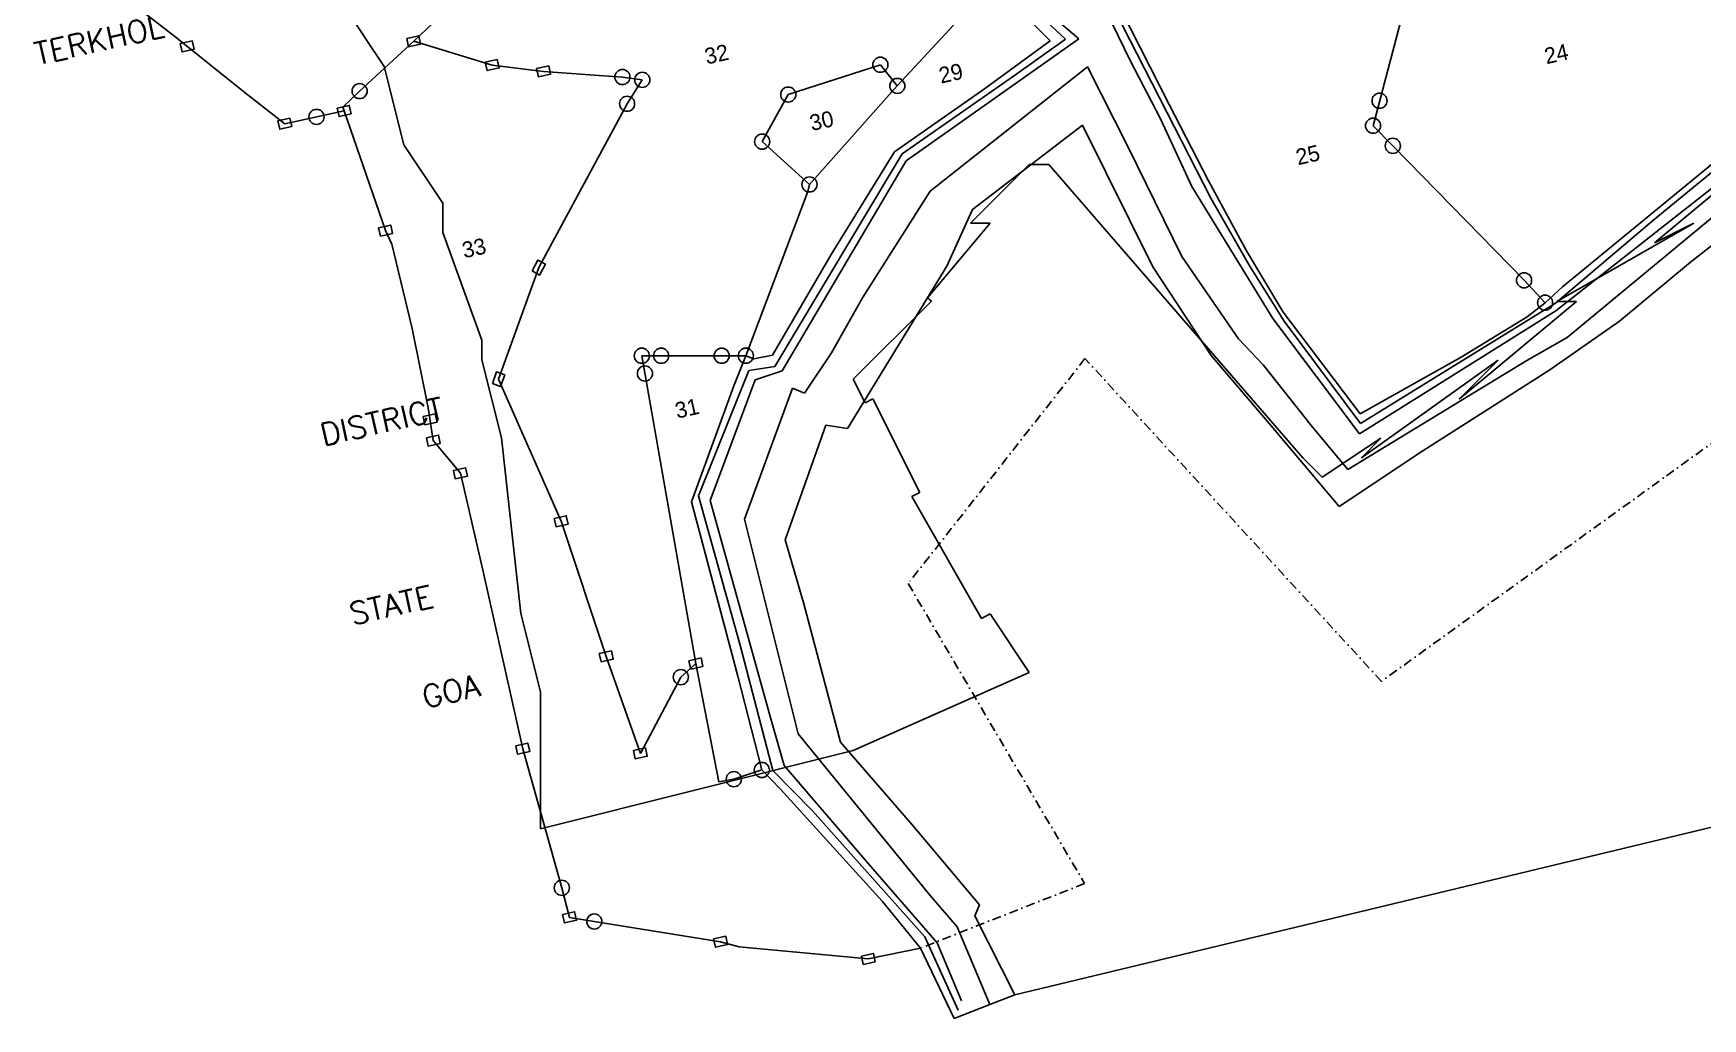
# Model space of a CAD drawing. Header units: metres. Extents: x 359024 to 361366, y 1738785 to 1741373.
# Drawn here: x 359791 to 360728, y 1738785 to 1739338 of the extents above; entities that cross this region are included whole.
import ezdxf

# ---------------------------------------------------------------- set-up
doc = ezdxf.new("R2010")
doc.units = ezdxf.units.M
doc.linetypes.add('DASHDOT', pattern=[1, 0.5, -0.25, 0, -0.25])
for name, color, linetype in [('LINE_WATER', 4, 'Continuous'), ('OFF', 1, 'Continuous'), ('POLY_PARCEL', 6, 'Continuous'), ('POLY_WATER', 4, 'Continuous'), ('TEXT_MAPOUT', 7, 'Continuous'), ('TEXT_PARCEL', 7, 'Continuous'), ('V_BOUND_LINE', 7, 'Continuous'), ('V_BOUND_STREAM_LINE', 7, 'DASHDOT'), ('VILLAGE BOUNDRY', 15, 'Continuous')]:
    doc.layers.add(name, color=color, linetype=linetype)
doc.styles.get("Standard").update_dxf_attribs({"font": 'simplex.shx'})
doc.styles.add('TEXT_MAP', font='')
doc.styles.get('TEXT_MAP').set_extended_font_data('Kruti Dev 050')

msp = doc.modelspace()

# ---------------------------------------------------------------- linework, layer by layer
for points in [[(359872.98, 1739332.66), (359879.77, 1739334.18), (359880.81, 1739329.48), (359874.03, 1739327.97)], [(360000.22, 1739335.6), (360007, 1739337.11), (360008.05, 1739332.42), (360001.27, 1739330.9)], [(360044.33, 1739322.19), (360051.11, 1739323.71), (360052.16, 1739319.01), (360045.38, 1739317.5)], [(360073.19, 1739318.6), (360079.97, 1739320.12), (360081.02, 1739315.43), (360074.24, 1739313.91)], [(359961.14, 1739296.39), (359967.92, 1739297.9), (359968.97, 1739293.21), (359962.19, 1739291.69)], [(359927.84, 1739289.24), (359934.62, 1739290.75), (359935.67, 1739286.06), (359928.89, 1739284.54)], [(359984.44, 1739229.16), (359991.23, 1739230.68), (359992.28, 1739225.98), (359985.49, 1739224.47)], [(360070.59, 1739204.93), (360073.89, 1739211.05), (360078.12, 1739208.76), (360074.82, 1739202.64)], [(360048.37, 1739141.61), (360050.72, 1739148.16), (360055.24, 1739146.53), (360052.89, 1739139.99)], [(360009.4, 1739123.2), (360016.19, 1739124.72), (360017.24, 1739120.02), (360010.45, 1739118.51)], [(360011.25, 1739111.23), (360018.03, 1739112.75), (360019.08, 1739108.05), (360012.29, 1739106.54)], [(360026.47, 1739092.85), (360033.25, 1739094.37), (360034.3, 1739089.68), (360027.52, 1739088.16)], [(360083.04, 1739065.91), (360089.82, 1739067.43), (360090.87, 1739062.73), (360084.09, 1739061.22)], [(360108.41, 1738989.98), (360115.2, 1738991.5), (360116.25, 1738986.8), (360109.46, 1738985.29)], [(360158.73, 1738985.97), (360165.52, 1738987.49), (360166.57, 1738982.79), (360159.78, 1738981.28)], [(360061.45, 1738938.13), (360068.24, 1738939.64), (360069.29, 1738934.95), (360062.5, 1738933.43)], [(360127.54, 1738935.45), (360134.33, 1738936.96), (360135.37, 1738932.27), (360128.59, 1738930.75)], [(360087.77, 1738843.37), (360094.55, 1738844.89), (360095.6, 1738840.19), (360088.82, 1738838.68)], [(360172.63, 1738829.66), (360179.41, 1738831.17), (360180.46, 1738826.48), (360173.67, 1738824.97)], [(360255.59, 1738820.01), (360262.37, 1738821.52), (360263.42, 1738816.83), (360256.64, 1738815.31)]]:
    msp.add_lwpolyline(points, close=True)
for centre in [(360266.28, 1739320.78), (360121.37, 1739313.86), (360132.54, 1739312.3), (360275.79, 1739308.89), (359973.76, 1739305.97), (360124, 1739298.86), (360214.54, 1739304.01), (360546.68, 1739300.55), (359949.55, 1739291.47), (360543.02, 1739286.52), (360199.88, 1739277.59), (360554.15, 1739275.23), (360226.47, 1739253.54), (360627.84, 1739199.67), (360639.65, 1739187.08), (360132.29, 1739157.29), (360143.17, 1739157.29), (360177.13, 1739157.29), (360190.7, 1739157.3), (360134.03, 1739147.34), (360154.19, 1738976.75), (360199.7, 1738924.59), (360183.98, 1738919.44), (360087.32, 1738858.39), (360105.59, 1738839.45)]:
    msp.add_circle(centre, 4.25)
at = {"layer": 'LINE_WATER'}
for p, q in [((360370.17, 1739335.19), (360342.25, 1739361.24)), ((360349.06, 1739359.8), (360377.74, 1739335.25)), ((360406.69, 1739322.81), (360388.75, 1739359.82)), ((360391.98, 1739363.12), (360451.87, 1739245.81)), ((360377.74, 1739335.25), (360280.85, 1739266.71)), ((360342.97, 1739315.71), (360370.17, 1739335.19)), ((360423.57, 1739290.32), (360406.69, 1739322.81)), ((360278.47, 1739270.66), (360342.97, 1739315.71)), ((360294.22, 1739249.68), (360382.69, 1739319.68)), ((360382.69, 1739319.68), (360405.46, 1739274.52)), ((360379.74, 1739286.79), (360318.02, 1739239.42)), ((360419.24, 1739207.21), (360379.74, 1739286.79)), ((360441.24, 1739252.33), (360423.57, 1739290.32)), ((360280.85, 1739266.71), (360211.03, 1739148.73)), ((360232, 1739193.15), (360278.47, 1739270.66)), ((360405.46, 1739274.52), (360435.66, 1739212.99)), ((360753.62, 1739267.36), (360645.72, 1739182.54)), ((360700.91, 1739233.8), (360748.94, 1739273.37)), ((360652.08, 1739167.57), (360763.17, 1739259.66)), ((360256.3, 1739189.85), (360294.22, 1739249.68)), ((360486.76, 1739178.19), (360441.24, 1739252.33)), ((360775.04, 1739252.15), (360721.31, 1739209.81)), ((360318.02, 1739239.42), (360303.65, 1739207.55)), ((360451.87, 1739245.81), (360473.49, 1739208.22)), ((360645.42, 1739186.81), (360700.91, 1739233.8)), ((360435.66, 1739212.99), (360467.42, 1739166.78)), ((360721.31, 1739209.81), (360681.46, 1739176.69)), ((360303.65, 1739207.55), (360247.74, 1739116.35)), ((360452.03, 1739157.49), (360419.24, 1739207.21)), ((360473.49, 1739208.22), (360493.07, 1739176.68)), ((360207.03, 1739151.33), (360232, 1739193.15)), ((360238.73, 1739158.84), (360256.3, 1739189.85)), ((360645.72, 1739182.54), (360535.33, 1739113.46)), ((360536.01, 1739119.16), (360645.42, 1739186.81)), ((360535.33, 1739113.46), (360486.76, 1739178.19)), ((360493.07, 1739176.68), (360536.01, 1739119.16)), ((360681.46, 1739176.69), (360642.28, 1739149.44)), ((360467.42, 1739166.78), (360481.23, 1739152.1)), ((360629.38, 1739154.61), (360652.08, 1739167.57)), ((360223.65, 1739136.25), (360238.73, 1739158.84)), ((360484.82, 1739119.01), (360452.03, 1739157.49)), ((360528.92, 1739093.29), (360629.38, 1739154.61)), ((360164.18, 1739078.59), (360192.36, 1739149.04)), ((360195.98, 1739143.73), (360170.74, 1739075.93)), ((360192.36, 1739149.04), (360207.03, 1739151.33)), ((360211.03, 1739148.73), (360195.98, 1739143.73)), ((360481.23, 1739152.1), (360508.52, 1739118)), ((360642.28, 1739149.44), (360571.07, 1739103.8)), ((360189.99, 1739065.49), (360216.89, 1739139.11)), ((360216.89, 1739139.11), (360223.65, 1739136.25)), ((360235.73, 1739118.36), (360212.8, 1739053.8)), ((360247.74, 1739116.35), (360235.73, 1739118.36)), ((360524.06, 1739072.55), (360484.82, 1739119.01)), ((360508.52, 1739118), (360528.92, 1739093.29)), ((360571.07, 1739103.8), (360524.06, 1739072.55)), ((360187.7, 1738993.96), (360164.18, 1739078.59)), ((360170.74, 1739075.93), (360204.42, 1738954.65)), ((360220.1, 1738944.86), (360189.99, 1739065.49)), ((360212.8, 1739053.8), (360223.35, 1739017.88)), ((360223.35, 1739017.88), (360243.92, 1738940.25)), ((360205.92, 1738924.22), (360187.7, 1738993.96)), ((360204.42, 1738954.65), (360212.21, 1738927.14)), ((360294.32, 1738853.97), (360220.1, 1738944.86)), ((360243.92, 1738940.25), (360284.41, 1738893.48)), ((360228.19, 1738901.62), (360205.92, 1738924.22)), ((360212.21, 1738927.14), (360259.54, 1738871.81)), ((360291.22, 1738830.83), (360228.19, 1738901.62)), ((360284.41, 1738893.48), (360321.87, 1738848.78)), ((360259.54, 1738871.81), (360298.25, 1738827.46)), ((360309.45, 1738836.41), (360294.32, 1738853.97)), ((360321.87, 1738848.78), (360319.28, 1738842.58)), ((360327.85, 1738792.87), (360309.45, 1738836.41)), ((360319.28, 1738842.58), (360341.85, 1738798.16)), ((360310.01, 1738789.56), (360291.22, 1738830.83)), ((360298.25, 1738827.46), (360311.79, 1738794.89))]:
    msp.add_line(p, q, dxfattribs=at)
at = {"layer": 'OFF'}
for p, q in [((360341.85, 1738798.16), (361277.33, 1739023.55)), ((360327.85, 1738792.87), (360341.85, 1738798.16)), ((360307.69, 1738784.88), (360327.85, 1738792.87))]:
    msp.add_line(p, q, dxfattribs=at)
at = {"layer": 'POLY_PARCEL'}
for p, q in [((360581.43, 1739432.4), (360543.02, 1739286.52)), ((360322.96, 1739359.9), (360275.79, 1739308.89)), ((360025.35, 1739354.15), (360004.13, 1739334.01)), ((360004.13, 1739334.01), (359973.76, 1739305.97)), ((360048.25, 1739320.6), (360004.13, 1739334.01)), ((360077.1, 1739317.02), (360048.25, 1739320.6)), ((360121.37, 1739313.86), (360077.1, 1739317.02)), ((360132.54, 1739312.3), (360121.37, 1739313.86)), ((360124, 1739298.86), (360132.54, 1739312.3)), ((360266.28, 1739320.78), (360214.54, 1739304.01)), ((360275.79, 1739308.89), (360266.28, 1739320.78)), ((359973.76, 1739305.97), (359964.32, 1739296.93)), ((360214.54, 1739304.01), (360199.88, 1739277.59)), ((360226.47, 1739253.54), (360275.79, 1739308.89)), ((359964.32, 1739296.93), (359965.06, 1739294.8)), ((360074.35, 1739206.85), (360124, 1739298.86)), ((360543.02, 1739286.52), (360554.15, 1739275.23)), ((360199.88, 1739277.59), (360226.47, 1739253.54)), ((360554.15, 1739275.23), (360627.84, 1739199.67)), ((360225.59, 1739249.51), (360190.7, 1739157.3)), ((360226.47, 1739253.54), (360225.59, 1739249.51)), ((360051.8, 1739144.07), (360074.35, 1739206.85)), ((360627.84, 1739199.67), (360639.65, 1739187.08)), ((360190.7, 1739157.3), (360132.29, 1739157.29)), ((360132.29, 1739157.29), (360162.65, 1738984.38)), ((360086.96, 1739064.32), (360051.8, 1739144.07)), ((360112.33, 1738988.39), (360086.96, 1739064.32)), ((360131.46, 1738933.86), (360112.33, 1738988.39)), ((360162.65, 1738984.38), (360154.19, 1738976.75)), ((360162.65, 1738984.38), (360175.45, 1738918)), ((360154.19, 1738976.75), (360131.46, 1738933.86)), ((360175.45, 1738918), (360183.98, 1738919.44)), ((360183.98, 1738919.44), (360199.7, 1738924.59))]:
    msp.add_line(p, q, dxfattribs=at)
at = {"layer": 'POLY_WATER'}
for p, q in [((360335.5, 1739360.75), (360361.62, 1739334.24)), ((360428.45, 1739298.52), (360401.32, 1739351.81)), ((360361.62, 1739334.24), (360324.71, 1739307.18)), ((360324.71, 1739307.18), (360274.13, 1739271.8)), ((360450.63, 1739255.53), (360428.45, 1739298.52)), ((360751.36, 1739279.87), (360713.29, 1739248.4)), ((360274.13, 1739271.8), (360238.69, 1739214.17)), ((360471.99, 1739216.26), (360450.63, 1739255.53)), ((360713.29, 1739248.4), (360649.45, 1739195.96)), ((360238.69, 1739214.17), (360205.72, 1739157.64)), ((360492.53, 1739181.78), (360471.99, 1739216.26)), ((360649.45, 1739195.96), (360639.65, 1739187.08)), ((360535.79, 1739124.72), (360492.53, 1739181.78)), ((360639.65, 1739187.08), (360629.66, 1739179.09)), ((360629.66, 1739179.09), (360592.6, 1739156.5)), ((360190.7, 1739157.3), (360183.97, 1739140.43)), ((360195.27, 1739155.63), (360190.7, 1739157.3)), ((360205.72, 1739157.64), (360195.27, 1739155.63)), ((360592.6, 1739156.5), (360535.79, 1739124.72)), ((360183.97, 1739140.43), (360160.19, 1739075.2)), ((360160.19, 1739075.2), (360186.14, 1738977.35)), ((360186.14, 1738977.35), (360199.7, 1738924.59)), ((360199.7, 1738924.59), (360210.21, 1738913.7)), ((360210.21, 1738913.7), (360267.47, 1738850.75)), ((360267.47, 1738850.75), (360288.84, 1738824.53)), ((360288.84, 1738824.53), (360307.69, 1738784.88))]:
    msp.add_line(p, q, dxfattribs=at)
at = {"layer": 'V_BOUND_LINE'}
for p, q in [((359790.76, 1739398.67), (359870.78, 1739335.99)), ((359870.78, 1739335.99), (359909.43, 1739304.91)), ((359909.43, 1739304.91), (359931.75, 1739287.65)), ((359931.75, 1739287.65), (359965.06, 1739294.8)), ((359965.06, 1739294.8), (359988.36, 1739227.57)), ((359988.36, 1739227.57), (359991.79, 1739219.98)), ((359991.79, 1739219.98), (360003.24, 1739172.58)), ((360003.24, 1739172.58), (360012.33, 1739128.07)), ((360012.33, 1739128.07), (360015.16, 1739109.64)), ((360015.16, 1739109.64), (360030.38, 1739091.27)), ((360030.38, 1739091.27), (360043.15, 1739036.04)), ((360043.15, 1739036.04), (360065.37, 1738936.54)), ((360065.37, 1738936.54), (360087.32, 1738858.39)), ((360087.32, 1738858.39), (360091.69, 1738841.78)), ((360091.69, 1738841.78), (360105.59, 1738839.45)), ((360105.59, 1738839.45), (360176.54, 1738828.07)), ((360176.54, 1738828.07), (360187, 1738825.28)), ((360187, 1738825.28), (360259.51, 1738818.42)), ((360259.51, 1738818.42), (360288.84, 1738824.53))]:
    msp.add_line(p, q, dxfattribs=at)
at = {"layer": 'V_BOUND_STREAM_LINE', "ltscale": 10}
for p, q in [((361064.21, 1739346.87), (360547.74, 1738974.37)), ((360381.19, 1739155.68), (360281.91, 1739029.31)), ((360547.74, 1738974.37), (360381.19, 1739155.68)), ((360281.91, 1739029.31), (360381, 1738860.77)), ((360381, 1738860.77), (360288.84, 1738824.53))]:
    msp.add_line(p, q, dxfattribs=at)
at = {"layer": 'VILLAGE BOUNDRY', "ltscale": 0.1}
for p, q in [((359965.72, 1739352.73), (359987.64, 1739319.79)), ((359987.64, 1739319.79), (359998.62, 1739275.86)), ((359998.62, 1739275.86), (360020.54, 1739242.92)), ((360701.18, 1739220.74), (360767.06, 1739275.58)), ((360316.95, 1739231.84), (360349.89, 1739264.76)), ((360349.89, 1739264.76), (360360.89, 1739264.76)), ((360360.89, 1739264.76), (360503.55, 1739100.02)), ((360020.54, 1739242.92), (360020.53, 1739226.47)), ((360292.82, 1739189.74), (360327.95, 1739231.84)), ((360327.95, 1739231.84), (360316.95, 1739231.84)), ((360646.27, 1739187.8), (360723.15, 1739231.7)), ((360723.15, 1739231.7), (360701.18, 1739220.74)), ((360020.53, 1739226.47), (360042.48, 1739166.08)), ((360251.05, 1739144.04), (360295, 1739187.92)), ((360295, 1739187.92), (360292.82, 1739189.74)), ((360591.36, 1739132.95), (360657.27, 1739187.79)), ((360657.27, 1739187.79), (360646.27, 1739187.8)), ((360042.48, 1739166.08), (360042.47, 1739155.08)), ((360042.47, 1739155.08), (360053.46, 1739111.18)), ((360536.48, 1739100.01), (360613.33, 1739154.88)), ((360613.33, 1739154.88), (360591.36, 1739132.95)), ((360257.64, 1739130.87), (360251.05, 1739144.04)), ((360262.05, 1739133.07), (360257.64, 1739130.87)), ((360288.37, 1739080.37), (360262.05, 1739133.07)), ((360053.46, 1739111.18), (360064.39, 1739012.39)), ((360514.51, 1739089.05), (360547.45, 1739111)), ((360547.45, 1739111), (360536.48, 1739100.01)), ((360503.55, 1739100.02), (360514.51, 1739089.05)), ((360283.96, 1739078.17), (360288.37, 1739080.37)), ((360323.13, 1739009.58), (360283.96, 1739078.17)), ((360064.39, 1739012.39), (360075.34, 1738968.45)), ((360327.87, 1739012.29), (360323.13, 1739009.58)), ((360349.79, 1738979.32), (360327.87, 1739012.29)), ((360250.98, 1738935.46), (360349.79, 1738979.32)), ((360075.34, 1738968.45), (360075.31, 1738891.59)), ((360075.31, 1738891.59), (360250.98, 1738935.46))]:
    msp.add_line(p, q, dxfattribs=at)

# ---------------------------------------------------------------- texts
at = {"layer": 'TEXT_MAPOUT'}
for s, p in [('TERKHOL', (359792.71, 1739320.5)), ('DISTRICT', (359953.39, 1739106.53)), ('STATE', (359969.79, 1739005.92)), ('GOA', (360010.56, 1738959.24))]:
    msp.add_text(s, height=12.489, rotation=12.59059, dxfattribs=at).set_placement(p)
at = {"layer": 'TEXT_PARCEL', "style": 'TEXT_MAP'}
for s, p in [('32', (360168.74, 1739320.88)), ('24', (360640.4, 1739321.03)), ('29', (360300.31, 1739310.16)), ('30', (360227.71, 1739283.49)), ('25', (360500.82, 1739264.29)), ('33', (360032.47, 1739211.99)), ('31', (360152.09, 1739121.9))]:
    msp.add_text(s, height=8.992, rotation=12.59059, dxfattribs=at).set_placement(p)

doc.saveas('drawing.dxf')
